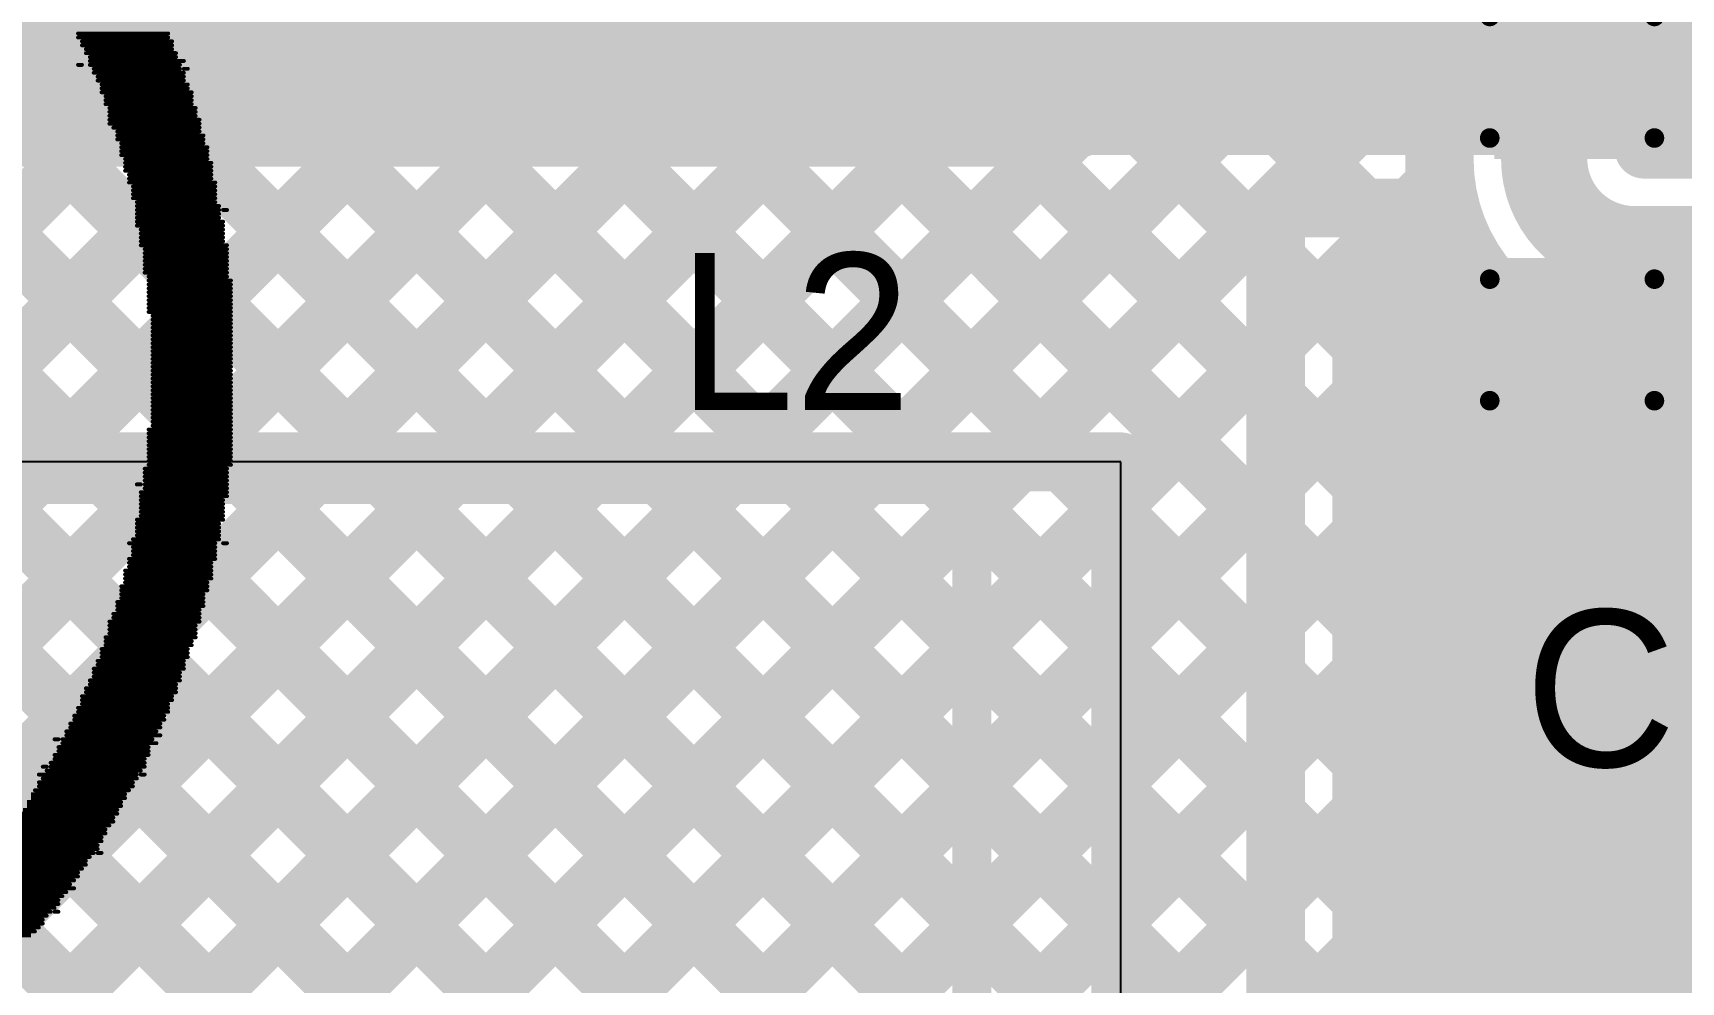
# Model space of a CAD drawing. Header units: millimetres. Extents: x 4.35 to 7.26, y 1.61 to 5.34.
# Drawn here: x 5.8595 to 6.2799, y 3.1851 to 3.4271 of the extents above; entities that cross this region are included whole.
import ezdxf

# ---------------------------------------------------------------- set-up
doc = ezdxf.new("R2010")
doc.units = ezdxf.units.MM
doc.header["$MEASUREMENT"] = 0
for name, color, linetype in [('BottomLayer', 5, 'Continuous'), ('BottomOverlay', 54, 'Continuous'), ('TopLayer', 1, 'Continuous'), ('TopOverlay', 2, 'Continuous'), ('TopPaste', 8, 'Continuous'), ('TopSolder', 216, 'Continuous')]:
    doc.layers.add(name, color=color, linetype=linetype)

# ---------------------------------------------------------------- blocks, each defined once
blk = doc.blocks.new('CAP_0603_38')
at = {"layer": 'TopLayer'}
for points in [[(-0.045, 0.0175), (-0.045, -0.0175), (-0.015, 0.0175), (-0.015, -0.0175)], [(0.015, 0.0175), (0.015, -0.0175), (0.045, 0.0175), (0.045, -0.0175)]]:
    blk.add_solid(points, dxfattribs=at)
at = {"layer": 'TopOverlay', "const_width": 0.005}
for points in [[(-0.049, 0.021), (-0.018, 0.021)], [(-0.049, 0.021), (-0.049, -0.021)], [(0.018, 0.021), (0.049, 0.021)], [(0.049, 0.021), (0.049, -0.021)], [(-0.049, -0.021), (-0.018, -0.021)], [(0.018, -0.021), (0.049, -0.021)]]:
    blk.add_lwpolyline(points, dxfattribs=at)
at = {"layer": 'TopOverlay', "const_width": 0.0025}
for points in [[(-0.05025, 0.021, 1), (-0.04775, 0.021, 1)], [(-0.05025, 0.021, 1), (-0.04775, 0.021, 1)], [(-0.01925, 0.021, 1), (-0.01675, 0.021, 1)], [(0.01675, 0.021, 1), (0.01925, 0.021, 1)], [(0.04775, 0.021, 1), (0.05025, 0.021, 1)], [(0.04775, 0.021, 1), (0.05025, 0.021, 1)], [(-0.05025, -0.021, 1), (-0.04775, -0.021, 1)], [(-0.05025, -0.021, 1), (-0.04775, -0.021, 1)], [(-0.01925, -0.021, 1), (-0.01675, -0.021, 1)], [(0.01675, -0.021, 1), (0.01925, -0.021, 1)], [(0.04775, -0.021, 1), (0.05025, -0.021, 1)], [(0.04775, -0.021, 1), (0.05025, -0.021, 1)]]:
    blk.add_lwpolyline(points, format="xyb", close=True, dxfattribs=at)
at = {"layer": 'TopPaste'}
for points in [[(-0.045, 0.0175), (-0.045, -0.0175), (-0.015, 0.0175), (-0.015, -0.0175)], [(0.015, 0.0175), (0.015, -0.0175), (0.045, 0.0175), (0.045, -0.0175)]]:
    blk.add_solid(points, dxfattribs=at)
at = {"layer": 'TopSolder'}
for points in [[(-0.04736, 0.01986), (-0.04736, -0.01986), (-0.01264, 0.01986), (-0.01264, -0.01986)], [(0.01264, 0.01986), (0.01264, -0.01986), (0.04736, 0.01986), (0.04736, -0.01986)]]:
    blk.add_solid(points, dxfattribs=at)
blk = doc.blocks.new('SLF10145T_100M2R5_PF_107')
at = {"layer": 'TopOverlay', "const_width": 0.01}
for points in [[(-0.204, -0.072), (-0.204, -0.204)], [(0.204, -0.204), (-0.204, -0.204)]]:
    blk.add_lwpolyline(points, dxfattribs=at)
at = {"layer": 'TopOverlay', "const_width": 0.005}
blk.add_lwpolyline([(-0.2065, -0.204, 1), (-0.2015, -0.204, 1)], format="xyb", close=True, dxfattribs=at)
blk.add_lwpolyline([(-0.2065, -0.204, 1), (-0.2015, -0.204, 1)], format="xyb", close=True, dxfattribs=at)

msp = doc.modelspace()

# ---------------------------------------------------------------- linework, layer by layer
at = {"layer": 'BottomLayer'}
for points, const_width in [([(6.2705, 3.40672), (6.5625, 3.69872)], 0.015), ([(5.742, 3.435), (6.114, 3.435)], 0.04), ([(6.114, 3.435), (6.2259, 3.435)], 0.022), ([(6.245, 3.395), (6.245, 3.4159)], 0.022), ([(6.27049, 3.41687), (6.28986, 3.3975)], 0.015), ([(6.2705, 3.3975), (6.2705, 3.4159)], 0.015), ([(5.6715, 2.87843), (6.20257, 3.4095)], 0.015), ([(5.75481, 2.9971), (6.16722, 3.4095)], 0.015), ([(6.13682, 3.40912), (6.30798, 3.23797)], 0.015), ([(6.13724, 3.4095), (6.2195, 3.4095)], 0.015), ([(6.1718, 3.4095), (6.3428, 3.2385)], 0.015), ([(6.20715, 3.4095), (6.2195, 3.39715)], 0.015), ([(6.2195, 3.395), (6.2195, 3.4095)], 0.015), ([(5.72924, 3.00688), (6.1245, 3.40214)], 0.015), ([(5.3628, 2.7465), (6.0168, 3.4005)], 0.015), ([(5.64993, 2.99828), (6.05215, 3.4005)], 0.015), ([(5.6765, 3.09556), (5.98144, 3.4005)], 0.015), ([(5.6765, 3.20163), (5.87537, 3.4005)], 0.015), ([(5.6765, 3.13092), (5.94608, 3.4005)], 0.015), ([(5.6765, 3.16627), (5.91073, 3.4005)], 0.015), ([(5.69351, 3.0065), (6.08751, 3.4005)], 0.015), ([(5.72377, 3.39791), (6.2405, 2.88118)], 0.015), ([(5.742, 3.4005), (6.114, 3.4005)], 0.015), ([(5.75653, 3.4005), (6.2405, 2.91653)], 0.015), ([(5.79189, 3.4005), (6.2405, 2.95189)], 0.015), ([(5.82724, 3.4005), (6.2405, 2.98724)], 0.015), ([(5.8626, 3.4005), (6.2405, 3.0226)], 0.015), ([(5.89795, 3.4005), (6.2405, 3.05795)], 0.015), ([(5.93331, 3.4005), (6.2405, 3.09331)], 0.015), ([(5.96866, 3.4005), (6.2405, 3.12866)], 0.015), ([(6.00402, 3.4005), (6.24053, 3.16399)], 0.015), ([(6.03938, 3.4005), (6.24701, 3.19287)], 0.015), ([(6.07473, 3.4005), (6.26105, 3.21418)], 0.015), ([(6.11009, 3.4005), (6.28106, 3.22953)], 0.015), ([(6.2705, 3.3975), (6.33943, 3.3975)], 0.015), ([(5.95683, 3.12841), (6.21965, 3.39122)], 0.015), ([(5.70058, 3.38574), (5.95838, 3.12794)], 0.015), ([(6.268, 3.372), (6.37143, 3.372)], 0.022), ([(5.68453, 3.36643), (5.93041, 3.12056)], 0.015), ([(5.975, 3.11121), (6.22941, 3.36563)], 0.015), ([(5.9755, 3.07636), (6.24936, 3.35022)], 0.015), ([(5.9755, 3.07636), (6.24936, 3.35022)], 0.015), ([(5.9755, 3.04101), (6.28099, 3.3465)], 0.015), ([(5.9755, 3.00565), (6.31635, 3.3465)], 0.015), ([(6.268, 3.3465), (6.33943, 3.3465)], 0.015), ([(6.27015, 3.3465), (6.37815, 3.2385)], 0.015), ([(5.9755, 2.9703), (6.3477, 3.3425)], 0.015), ([(5.9755, 2.93494), (6.38306, 3.3425)], 0.015)]:
    msp.add_lwpolyline(points, dxfattribs=dict(at, const_width=const_width))
for points, const_width in [([(6.2259, 3.4605, -0.414214), (6.2705, 3.4159)], 0.015), ([(6.2259, 3.435, -0.414214), (6.245, 3.4159)], 0.022), ([(6.13724, 3.4095, -0.186886), (6.114, 3.4005)], 0.015), ([(6.268, 3.372, -0.414214), (6.245, 3.395)], 0.022), ([(6.268, 3.3465, -0.414214), (6.2195, 3.395)], 0.015), ([(6.2405, 3.162, -0.414214), (6.317, 3.2385)], 0.015), ([(6.266, 3.162, -0.414214), (6.317, 3.213)], 0.022)]:
    msp.add_lwpolyline(points, format="xyb", dxfattribs=dict(at, const_width=const_width))
for points, const_width in [([(6.104, 3.435, 1), (6.124, 3.435, 1)], 0.02), ([(6.1085, 3.435, 1), (6.1195, 3.435, 1)], 0.011), ([(6.2204, 3.435, 1), (6.2314, 3.435, 1)], 0.011), ([(6.2204, 3.435, 1), (6.2314, 3.435, 1)], 0.011), ([(6.2395, 3.4159, 1), (6.2505, 3.4159, 1)], 0.011), ([(6.2395, 3.4159, 1), (6.2505, 3.4159, 1)], 0.011), ([(6.26674, 3.41687, 1), (6.27424, 3.41687, 1)], 0.0075), ([(6.26675, 3.4159, 1), (6.27425, 3.4159, 1)], 0.0075), ([(6.26675, 3.4159, 1), (6.27425, 3.4159, 1)], 0.0075), ([(6.13307, 3.40912, 1), (6.14057, 3.40912, 1)], 0.0075), ([(6.13349, 3.4095, 1), (6.14099, 3.4095, 1)], 0.0075), ([(6.13349, 3.4095, 1), (6.14099, 3.4095, 1)], 0.0075), ([(6.16347, 3.4095, 1), (6.17097, 3.4095, 1)], 0.0075), ([(6.16805, 3.4095, 1), (6.17555, 3.4095, 1)], 0.0075), ([(6.19882, 3.4095, 1), (6.20632, 3.4095, 1)], 0.0075), ([(6.2034, 3.4095, 1), (6.2109, 3.4095, 1)], 0.0075), ([(6.21575, 3.4095, 1), (6.22325, 3.4095, 1)], 0.0075), ([(6.21575, 3.4095, 1), (6.22325, 3.4095, 1)], 0.0075), ([(6.26675, 3.40672, 1), (6.27425, 3.40672, 1)], 0.0075), ([(6.12075, 3.40214, 1), (6.12825, 3.40214, 1)], 0.0075), ([(5.85885, 3.4005, 1), (5.86635, 3.4005, 1)], 0.0075), ([(5.87162, 3.4005, 1), (5.87912, 3.4005, 1)], 0.0075), ([(5.8942, 3.4005, 1), (5.9017, 3.4005, 1)], 0.0075), ([(5.90698, 3.4005, 1), (5.91448, 3.4005, 1)], 0.0075), ([(5.92956, 3.4005, 1), (5.93706, 3.4005, 1)], 0.0075), ([(5.94233, 3.4005, 1), (5.94983, 3.4005, 1)], 0.0075), ([(5.96491, 3.4005, 1), (5.97241, 3.4005, 1)], 0.0075), ([(5.97769, 3.4005, 1), (5.98519, 3.4005, 1)], 0.0075), ([(6.00027, 3.4005, 1), (6.00777, 3.4005, 1)], 0.0075), ([(6.01305, 3.4005, 1), (6.02055, 3.4005, 1)], 0.0075), ([(6.03563, 3.4005, 1), (6.04313, 3.4005, 1)], 0.0075), ([(6.0484, 3.4005, 1), (6.0559, 3.4005, 1)], 0.0075), ([(6.07098, 3.4005, 1), (6.07848, 3.4005, 1)], 0.0075), ([(6.08376, 3.4005, 1), (6.09126, 3.4005, 1)], 0.0075), ([(6.10634, 3.4005, 1), (6.11384, 3.4005, 1)], 0.0075), ([(6.11025, 3.4005, 1), (6.11775, 3.4005, 1)], 0.0075), ([(6.11025, 3.4005, 1), (6.11775, 3.4005, 1)], 0.0075), ([(6.2395, 3.395, 1), (6.2505, 3.395, 1)], 0.011), ([(6.2395, 3.395, 1), (6.2505, 3.395, 1)], 0.011), ([(6.21575, 3.39715, 1), (6.22325, 3.39715, 1)], 0.0075), ([(6.21575, 3.395, 1), (6.22325, 3.395, 1)], 0.0075), ([(6.21575, 3.395, 1), (6.22325, 3.395, 1)], 0.0075), ([(6.26675, 3.3975, 1), (6.27425, 3.3975, 1)], 0.0075), ([(6.26675, 3.3975, 1), (6.27425, 3.3975, 1)], 0.0075), ([(6.2159, 3.39122, 1), (6.2234, 3.39122, 1)], 0.0075), ([(6.2625, 3.372, 1), (6.2735, 3.372, 1)], 0.011), ([(6.2625, 3.372, 1), (6.2735, 3.372, 1)], 0.011), ([(6.22566, 3.36563, 1), (6.23316, 3.36563, 1)], 0.0075), ([(6.24561, 3.35022, 1), (6.25311, 3.35022, 1)], 0.0075), ([(6.24561, 3.35022, 1), (6.25311, 3.35022, 1)], 0.0075), ([(6.26425, 3.3465, 1), (6.27175, 3.3465, 1)], 0.0075), ([(6.26425, 3.3465, 1), (6.27175, 3.3465, 1)], 0.0075), ([(6.2664, 3.3465, 1), (6.2739, 3.3465, 1)], 0.0075), ([(6.27724, 3.3465, 1), (6.28474, 3.3465, 1)], 0.0075), ([(6.27731, 3.22953, 1), (6.28481, 3.22953, 1)], 0.0075), ([(6.2573, 3.21418, 1), (6.2648, 3.21418, 1)], 0.0075), ([(6.24326, 3.19287, 1), (6.25076, 3.19287, 1)], 0.0075)]:
    msp.add_lwpolyline(points, format="xyb", close=True, dxfattribs=dict(at, const_width=const_width))
at = {"layer": 'BottomOverlay', "const_width": 0.001}
for points in [[(5.871, 3.427), (5.894, 3.427)], [(5.871, 3.426), (5.894, 3.426)], [(5.872, 3.425), (5.895, 3.425)], [(5.872, 3.424), (5.895, 3.424)], [(5.873, 3.423), (5.895, 3.423)], [(5.873, 3.422), (5.896, 3.422)], [(5.871, 3.419), (5.872, 3.419)], [(5.874, 3.421), (5.896, 3.421)], [(5.874, 3.42), (5.898, 3.42)], [(5.874, 3.419), (5.897, 3.419)], [(5.875, 3.418), (5.897, 3.418)], [(5.898, 3.418), (5.899, 3.418)], [(5.875, 3.417), (5.898, 3.417)], [(5.876, 3.416), (5.898, 3.416)], [(5.876, 3.415), (5.898, 3.415)], [(5.877, 3.414), (5.899, 3.414)], [(5.877, 3.413), (5.899, 3.413)], [(5.877, 3.412), (5.9, 3.412)], [(5.878, 3.411), (5.9, 3.411)], [(5.878, 3.41), (5.9, 3.41)], [(5.878, 3.409), (5.9, 3.409)], [(5.879, 3.408), (5.901, 3.408)], [(5.879, 3.407), (5.901, 3.407)], [(5.879, 3.406), (5.901, 3.406)], [(5.879, 3.405), (5.902, 3.405)], [(5.879, 3.404), (5.902, 3.404)], [(5.88, 3.403), (5.902, 3.403)], [(5.881, 3.402), (5.902, 3.402)], [(5.881, 3.401), (5.903, 3.401)], [(5.881, 3.4), (5.903, 3.4)], [(5.882, 3.399), (5.903, 3.399)], [(5.882, 3.398), (5.904, 3.398)], [(5.882, 3.397), (5.904, 3.397)], [(5.882, 3.396), (5.904, 3.396)], [(5.883, 3.395), (5.904, 3.395)], [(5.883, 3.394), (5.905, 3.394)], [(5.883, 3.393), (5.905, 3.393)], [(5.883, 3.392), (5.905, 3.392)], [(5.884, 3.391), (5.905, 3.391)], [(5.884, 3.39), (5.905, 3.39)], [(5.884, 3.389), (5.906, 3.389)], [(5.885, 3.388), (5.906, 3.388)], [(5.885, 3.387), (5.906, 3.387)], [(5.885, 3.386), (5.906, 3.386)], [(5.885, 3.385), (5.906, 3.385)], [(5.886, 3.384), (5.906, 3.384)], [(5.886, 3.383), (5.907, 3.383)], [(5.886, 3.382), (5.907, 3.382)], [(5.886, 3.381), (5.907, 3.381)], [(5.886, 3.38), (5.907, 3.38)], [(5.908, 3.382), (5.909, 3.382)], [(5.886, 3.379), (5.908, 3.379)], [(5.886, 3.378), (5.908, 3.378)], [(5.887, 3.377), (5.908, 3.377)], [(5.887, 3.376), (5.908, 3.376)], [(5.887, 3.375), (5.908, 3.375)], [(5.887, 3.374), (5.908, 3.374)], [(5.887, 3.373), (5.909, 3.373)], [(5.888, 3.372), (5.909, 3.372)], [(5.888, 3.371), (5.909, 3.371)], [(5.888, 3.37), (5.909, 3.37)], [(5.888, 3.369), (5.909, 3.369)], [(5.888, 3.368), (5.909, 3.368)], [(5.888, 3.367), (5.909, 3.367)], [(5.888, 3.366), (5.909, 3.366)], [(5.889, 3.365), (5.909, 3.365)], [(5.889, 3.364), (5.91, 3.364)], [(5.889, 3.363), (5.91, 3.363)], [(5.889, 3.362), (5.91, 3.362)], [(5.889, 3.361), (5.91, 3.361)], [(5.889, 3.36), (5.91, 3.36)], [(5.889, 3.359), (5.91, 3.359)], [(5.889, 3.358), (5.91, 3.358)], [(5.889, 3.357), (5.91, 3.357)], [(5.889, 3.356), (5.91, 3.356)], [(5.89, 3.355), (5.91, 3.355)], [(5.89, 3.354), (5.91, 3.354)], [(5.89, 3.353), (5.91, 3.353)], [(5.89, 3.352), (5.91, 3.352)], [(5.89, 3.351), (5.91, 3.351)], [(5.89, 3.35), (5.91, 3.35)], [(5.89, 3.349), (5.91, 3.349)], [(5.89, 3.348), (5.91, 3.348)], [(5.89, 3.347), (5.91, 3.347)], [(5.89, 3.346), (5.91, 3.346)], [(5.89, 3.345), (5.91, 3.345)], [(5.89, 3.344), (5.91, 3.344)], [(5.89, 3.343), (5.91, 3.343)], [(5.89, 3.342), (5.91, 3.342)], [(5.89, 3.341), (5.91, 3.341)], [(5.89, 3.34), (5.91, 3.34)], [(5.89, 3.339), (5.91, 3.339)], [(5.89, 3.338), (5.91, 3.338)], [(5.89, 3.337), (5.91, 3.337)], [(5.89, 3.336), (5.91, 3.336)], [(5.89, 3.335), (5.91, 3.335)], [(5.89, 3.334), (5.91, 3.334)], [(5.89, 3.333), (5.91, 3.333)], [(5.89, 3.332), (5.91, 3.332)], [(5.89, 3.331), (5.91, 3.331)], [(5.89, 3.33), (5.91, 3.33)], [(5.889, 3.326), (5.91, 3.326)], [(5.889, 3.325), (5.91, 3.325)], [(5.89, 3.329), (5.91, 3.329)], [(5.89, 3.328), (5.91, 3.328)], [(5.89, 3.327), (5.91, 3.327)], [(5.889, 3.324), (5.91, 3.324)], [(5.889, 3.323), (5.91, 3.323)], [(5.889, 3.322), (5.91, 3.322)], [(5.889, 3.321), (5.91, 3.321)], [(5.889, 3.32), (5.91, 3.32)], [(5.889, 3.319), (5.91, 3.319)], [(5.889, 3.318), (5.91, 3.318)], [(5.889, 3.317), (5.91, 3.317)], [(5.888, 3.316), (5.909, 3.316)], [(5.888, 3.315), (5.909, 3.315)], [(5.888, 3.314), (5.909, 3.314)], [(5.888, 3.313), (5.909, 3.313)], [(5.886, 3.312), (5.887, 3.312)], [(5.887, 3.31), (5.909, 3.31)], [(5.887, 3.309), (5.909, 3.309)], [(5.888, 3.312), (5.909, 3.312)], [(5.888, 3.311), (5.909, 3.311)], [(5.887, 3.308), (5.908, 3.308)], [(5.887, 3.307), (5.908, 3.307)], [(5.887, 3.306), (5.908, 3.306)], [(5.887, 3.305), (5.908, 3.305)], [(5.887, 3.304), (5.908, 3.304)], [(5.886, 3.303), (5.908, 3.303)], [(5.886, 3.302), (5.907, 3.302)], [(5.886, 3.301), (5.907, 3.301)], [(5.886, 3.3), (5.907, 3.3)], [(5.884, 3.297), (5.906, 3.297)], [(5.885, 3.298), (5.907, 3.298)], [(5.885, 3.296), (5.906, 3.296)], [(5.886, 3.299), (5.907, 3.299)], [(5.908, 3.297), (5.909, 3.297)], [(5.884, 3.293), (5.906, 3.293)], [(5.884, 3.292), (5.905, 3.292)], [(5.885, 3.295), (5.906, 3.295)], [(5.885, 3.294), (5.906, 3.294)], [(5.883, 3.29), (5.905, 3.29)], [(5.883, 3.289), (5.905, 3.289)], [(5.883, 3.288), (5.905, 3.288)], [(5.884, 3.291), (5.905, 3.291)], [(5.882, 3.286), (5.904, 3.286)], [(5.882, 3.285), (5.904, 3.285)], [(5.882, 3.284), (5.903, 3.284)], [(5.882, 3.283), (5.903, 3.283)], [(5.883, 3.287), (5.904, 3.287)], [(5.88, 3.279), (5.902, 3.279)], [(5.881, 3.282), (5.903, 3.282)], [(5.881, 3.281), (5.903, 3.281)], [(5.881, 3.28), (5.902, 3.28)], [(5.879, 3.277), (5.902, 3.277)], [(5.879, 3.276), (5.901, 3.276)], [(5.879, 3.275), (5.901, 3.275)], [(5.88, 3.278), (5.902, 3.278)], [(5.878, 3.273), (5.901, 3.273)], [(5.878, 3.272), (5.9, 3.272)], [(5.878, 3.271), (5.9, 3.271)], [(5.879, 3.274), (5.901, 3.274)], [(5.876, 3.267), (5.898, 3.267)], [(5.877, 3.27), (5.899, 3.27)], [(5.877, 3.269), (5.899, 3.269)], [(5.877, 3.268), (5.899, 3.268)], [(5.874, 3.262), (5.897, 3.262)], [(5.875, 3.265), (5.898, 3.265)], [(5.875, 3.264), (5.897, 3.264)], [(5.875, 3.263), (5.897, 3.263)], [(5.876, 3.266), (5.898, 3.266)], [(5.872, 3.258), (5.895, 3.258)], [(5.873, 3.26), (5.896, 3.26)], [(5.873, 3.259), (5.896, 3.259)], [(5.874, 3.261), (5.896, 3.261)], [(5.871, 3.255), (5.894, 3.255)], [(5.871, 3.254), (5.894, 3.254)], [(5.872, 3.257), (5.895, 3.257)], [(5.872, 3.256), (5.894, 3.256)], [(5.869, 3.251), (5.892, 3.251)], [(5.869, 3.25), (5.892, 3.25)], [(5.87, 3.253), (5.893, 3.253)], [(5.87, 3.252), (5.893, 3.252)], [(5.865, 3.247), (5.866, 3.247)], [(5.867, 3.247), (5.89, 3.247)], [(5.867, 3.246), (5.891, 3.246)], [(5.868, 3.249), (5.891, 3.249)], [(5.868, 3.248), (5.892, 3.248)], [(5.864, 3.241), (5.888, 3.241)], [(5.865, 3.243), (5.889, 3.243)], [(5.865, 3.242), (5.888, 3.242)], [(5.866, 3.245), (5.889, 3.245)], [(5.866, 3.244), (5.889, 3.244)], [(5.861, 3.238), (5.886, 3.238)], [(5.862, 3.24), (5.863, 3.24)], [(5.862, 3.237), (5.886, 3.237)], [(5.863, 3.239), (5.887, 3.239)], [(5.864, 3.24), (5.888, 3.24)], [(5.887, 3.238), (5.888, 3.238)], [(5.859, 3.233), (5.883, 3.233)], [(5.86, 3.234), (5.884, 3.234)], [(5.861, 3.236), (5.885, 3.236)], [(5.861, 3.235), (5.885, 3.235)], [(5.857, 3.229), (5.881, 3.229)], [(5.858, 3.231), (5.882, 3.231)], [(5.858, 3.23), (5.882, 3.23)], [(5.859, 3.232), (5.883, 3.232)], [(5.854, 3.225), (5.879, 3.225)], [(5.855, 3.226), (5.88, 3.226)], [(5.856, 3.228), (5.881, 3.228)], [(5.856, 3.227), (5.88, 3.227)], [(5.851, 3.221), (5.877, 3.221)], [(5.851, 3.22), (5.876, 3.22)], [(5.852, 3.222), (5.877, 3.222)], [(5.853, 3.223), (5.878, 3.223)], [(5.854, 3.224), (5.878, 3.224)], [(5.848, 3.217), (5.874, 3.217)], [(5.848, 3.216), (5.873, 3.216)], [(5.849, 3.218), (5.875, 3.218)], [(5.85, 3.219), (5.876, 3.219)], [(5.876, 3.218), (5.877, 3.218)], [(5.845, 3.213), (5.871, 3.213)], [(5.845, 3.212), (5.871, 3.212)], [(5.846, 3.214), (5.872, 3.214)], [(5.847, 3.215), (5.873, 3.215)], [(5.841, 3.208), (5.868, 3.208)], [(5.842, 3.209), (5.87, 3.209)], [(5.843, 3.21), (5.869, 3.21)], [(5.844, 3.211), (5.87, 3.211)], [(5.838, 3.204), (5.865, 3.204)], [(5.839, 3.205), (5.866, 3.205)], [(5.84, 3.207), (5.867, 3.207)], [(5.84, 3.206), (5.866, 3.206)], [(5.833, 3.199), (5.861, 3.199)], [(5.834, 3.2), (5.862, 3.2)], [(5.835, 3.201), (5.862, 3.201)], [(5.836, 3.202), (5.863, 3.202)], [(5.837, 3.203), (5.864, 3.203)], [(5.865, 3.203), (5.866, 3.203)], [(5.831, 3.197), (5.859, 3.197)], [(5.832, 3.198), (5.86, 3.198)]]:
    msp.add_lwpolyline(points, dxfattribs=at)
at = {"layer": 'BottomOverlay', "const_width": 0.0005}
for points in [[(5.87075, 3.427, 1), (5.87125, 3.427, 1)], [(5.87075, 3.426, 1), (5.87125, 3.426, 1)], [(5.89375, 3.427, 1), (5.89425, 3.427, 1)], [(5.89375, 3.426, 1), (5.89425, 3.426, 1)], [(5.87175, 3.425, 1), (5.87225, 3.425, 1)], [(5.87175, 3.424, 1), (5.87225, 3.424, 1)], [(5.87275, 3.423, 1), (5.87325, 3.423, 1)], [(5.87275, 3.422, 1), (5.87325, 3.422, 1)], [(5.89475, 3.425, 1), (5.89525, 3.425, 1)], [(5.89475, 3.424, 1), (5.89525, 3.424, 1)], [(5.89475, 3.423, 1), (5.89525, 3.423, 1)], [(5.89575, 3.422, 1), (5.89625, 3.422, 1)], [(5.87075, 3.419, 1), (5.87125, 3.419, 1)], [(5.87175, 3.419, 1), (5.87225, 3.419, 1)], [(5.87375, 3.421, 1), (5.87425, 3.421, 1)], [(5.87375, 3.42, 1), (5.87425, 3.42, 1)], [(5.87375, 3.419, 1), (5.87425, 3.419, 1)], [(5.87475, 3.418, 1), (5.87525, 3.418, 1)], [(5.89575, 3.421, 1), (5.89625, 3.421, 1)], [(5.89675, 3.419, 1), (5.89725, 3.419, 1)], [(5.89675, 3.418, 1), (5.89725, 3.418, 1)], [(5.89775, 3.42, 1), (5.89825, 3.42, 1)], [(5.89775, 3.418, 1), (5.89825, 3.418, 1)], [(5.89875, 3.418, 1), (5.89925, 3.418, 1)], [(5.87475, 3.417, 1), (5.87525, 3.417, 1)], [(5.87575, 3.416, 1), (5.87625, 3.416, 1)], [(5.87575, 3.415, 1), (5.87625, 3.415, 1)], [(5.87675, 3.414, 1), (5.87725, 3.414, 1)], [(5.89775, 3.417, 1), (5.89825, 3.417, 1)], [(5.89775, 3.416, 1), (5.89825, 3.416, 1)], [(5.89775, 3.415, 1), (5.89825, 3.415, 1)], [(5.89875, 3.414, 1), (5.89925, 3.414, 1)], [(5.87675, 3.413, 1), (5.87725, 3.413, 1)], [(5.87675, 3.412, 1), (5.87725, 3.412, 1)], [(5.87775, 3.411, 1), (5.87825, 3.411, 1)], [(5.87775, 3.41, 1), (5.87825, 3.41, 1)], [(5.89875, 3.413, 1), (5.89925, 3.413, 1)], [(5.89975, 3.412, 1), (5.90025, 3.412, 1)], [(5.89975, 3.411, 1), (5.90025, 3.411, 1)], [(5.89975, 3.41, 1), (5.90025, 3.41, 1)], [(5.87775, 3.409, 1), (5.87825, 3.409, 1)], [(5.87875, 3.408, 1), (5.87925, 3.408, 1)], [(5.87875, 3.407, 1), (5.87925, 3.407, 1)], [(5.87875, 3.406, 1), (5.87925, 3.406, 1)], [(5.87875, 3.405, 1), (5.87925, 3.405, 1)], [(5.89975, 3.409, 1), (5.90025, 3.409, 1)], [(5.90075, 3.408, 1), (5.90125, 3.408, 1)], [(5.90075, 3.407, 1), (5.90125, 3.407, 1)], [(5.90075, 3.406, 1), (5.90125, 3.406, 1)], [(5.90175, 3.405, 1), (5.90225, 3.405, 1)], [(5.87875, 3.404, 1), (5.87925, 3.404, 1)], [(5.87975, 3.403, 1), (5.88025, 3.403, 1)], [(5.88075, 3.402, 1), (5.88125, 3.402, 1)], [(5.88075, 3.401, 1), (5.88125, 3.401, 1)], [(5.90175, 3.404, 1), (5.90225, 3.404, 1)], [(5.90175, 3.403, 1), (5.90225, 3.403, 1)], [(5.90175, 3.402, 1), (5.90225, 3.402, 1)], [(5.90275, 3.401, 1), (5.90325, 3.401, 1)], [(5.88075, 3.4, 1), (5.88125, 3.4, 1)], [(5.88175, 3.399, 1), (5.88225, 3.399, 1)], [(5.88175, 3.398, 1), (5.88225, 3.398, 1)], [(5.88175, 3.397, 1), (5.88225, 3.397, 1)], [(5.90275, 3.4, 1), (5.90325, 3.4, 1)], [(5.90275, 3.399, 1), (5.90325, 3.399, 1)], [(5.90375, 3.398, 1), (5.90425, 3.398, 1)], [(5.90375, 3.397, 1), (5.90425, 3.397, 1)], [(5.88175, 3.396, 1), (5.88225, 3.396, 1)], [(5.88275, 3.395, 1), (5.88325, 3.395, 1)], [(5.88275, 3.394, 1), (5.88325, 3.394, 1)], [(5.88275, 3.393, 1), (5.88325, 3.393, 1)], [(5.90375, 3.396, 1), (5.90425, 3.396, 1)], [(5.90375, 3.395, 1), (5.90425, 3.395, 1)], [(5.90475, 3.394, 1), (5.90525, 3.394, 1)], [(5.90475, 3.393, 1), (5.90525, 3.393, 1)], [(5.88275, 3.392, 1), (5.88325, 3.392, 1)], [(5.88375, 3.391, 1), (5.88425, 3.391, 1)], [(5.88375, 3.39, 1), (5.88425, 3.39, 1)], [(5.88375, 3.389, 1), (5.88425, 3.389, 1)], [(5.90475, 3.392, 1), (5.90525, 3.392, 1)], [(5.90475, 3.391, 1), (5.90525, 3.391, 1)], [(5.90475, 3.39, 1), (5.90525, 3.39, 1)], [(5.90575, 3.389, 1), (5.90625, 3.389, 1)], [(5.88475, 3.388, 1), (5.88525, 3.388, 1)], [(5.88475, 3.387, 1), (5.88525, 3.387, 1)], [(5.88475, 3.386, 1), (5.88525, 3.386, 1)], [(5.88475, 3.385, 1), (5.88525, 3.385, 1)], [(5.88575, 3.384, 1), (5.88625, 3.384, 1)], [(5.90575, 3.388, 1), (5.90625, 3.388, 1)], [(5.90575, 3.387, 1), (5.90625, 3.387, 1)], [(5.90575, 3.386, 1), (5.90625, 3.386, 1)], [(5.90575, 3.385, 1), (5.90625, 3.385, 1)], [(5.90575, 3.384, 1), (5.90625, 3.384, 1)], [(5.88575, 3.383, 1), (5.88625, 3.383, 1)], [(5.88575, 3.382, 1), (5.88625, 3.382, 1)], [(5.88575, 3.381, 1), (5.88625, 3.381, 1)], [(5.88575, 3.38, 1), (5.88625, 3.38, 1)], [(5.90675, 3.383, 1), (5.90725, 3.383, 1)], [(5.90675, 3.382, 1), (5.90725, 3.382, 1)], [(5.90675, 3.381, 1), (5.90725, 3.381, 1)], [(5.90675, 3.38, 1), (5.90725, 3.38, 1)], [(5.90775, 3.382, 1), (5.90825, 3.382, 1)], [(5.90875, 3.382, 1), (5.90925, 3.382, 1)], [(5.88575, 3.379, 1), (5.88625, 3.379, 1)], [(5.88575, 3.378, 1), (5.88625, 3.378, 1)], [(5.88675, 3.377, 1), (5.88725, 3.377, 1)], [(5.88675, 3.376, 1), (5.88725, 3.376, 1)], [(5.90775, 3.379, 1), (5.90825, 3.379, 1)], [(5.90775, 3.378, 1), (5.90825, 3.378, 1)], [(5.90775, 3.377, 1), (5.90825, 3.377, 1)], [(5.90775, 3.376, 1), (5.90825, 3.376, 1)], [(5.88675, 3.375, 1), (5.88725, 3.375, 1)], [(5.88675, 3.374, 1), (5.88725, 3.374, 1)], [(5.88675, 3.373, 1), (5.88725, 3.373, 1)], [(5.88775, 3.372, 1), (5.88825, 3.372, 1)], [(5.90775, 3.375, 1), (5.90825, 3.375, 1)], [(5.90775, 3.374, 1), (5.90825, 3.374, 1)], [(5.90875, 3.373, 1), (5.90925, 3.373, 1)], [(5.90875, 3.372, 1), (5.90925, 3.372, 1)], [(5.88775, 3.371, 1), (5.88825, 3.371, 1)], [(5.88775, 3.37, 1), (5.88825, 3.37, 1)], [(5.88775, 3.369, 1), (5.88825, 3.369, 1)], [(5.88775, 3.368, 1), (5.88825, 3.368, 1)], [(5.90875, 3.371, 1), (5.90925, 3.371, 1)], [(5.90875, 3.37, 1), (5.90925, 3.37, 1)], [(5.90875, 3.369, 1), (5.90925, 3.369, 1)], [(5.90875, 3.368, 1), (5.90925, 3.368, 1)], [(5.88775, 3.367, 1), (5.88825, 3.367, 1)], [(5.88775, 3.366, 1), (5.88825, 3.366, 1)], [(5.88875, 3.365, 1), (5.88925, 3.365, 1)], [(5.88875, 3.364, 1), (5.88925, 3.364, 1)], [(5.88875, 3.363, 1), (5.88925, 3.363, 1)], [(5.90875, 3.367, 1), (5.90925, 3.367, 1)], [(5.90875, 3.366, 1), (5.90925, 3.366, 1)], [(5.90875, 3.365, 1), (5.90925, 3.365, 1)], [(5.90975, 3.364, 1), (5.91025, 3.364, 1)], [(5.90975, 3.363, 1), (5.91025, 3.363, 1)], [(5.88875, 3.362, 1), (5.88925, 3.362, 1)], [(5.88875, 3.361, 1), (5.88925, 3.361, 1)], [(5.88875, 3.36, 1), (5.88925, 3.36, 1)], [(5.88875, 3.359, 1), (5.88925, 3.359, 1)], [(5.90975, 3.362, 1), (5.91025, 3.362, 1)], [(5.90975, 3.361, 1), (5.91025, 3.361, 1)], [(5.90975, 3.36, 1), (5.91025, 3.36, 1)], [(5.90975, 3.359, 1), (5.91025, 3.359, 1)], [(5.88875, 3.358, 1), (5.88925, 3.358, 1)], [(5.88875, 3.357, 1), (5.88925, 3.357, 1)], [(5.88875, 3.356, 1), (5.88925, 3.356, 1)], [(5.88975, 3.355, 1), (5.89025, 3.355, 1)], [(5.90975, 3.358, 1), (5.91025, 3.358, 1)], [(5.90975, 3.357, 1), (5.91025, 3.357, 1)], [(5.90975, 3.356, 1), (5.91025, 3.356, 1)], [(5.90975, 3.355, 1), (5.91025, 3.355, 1)], [(5.88975, 3.354, 1), (5.89025, 3.354, 1)], [(5.88975, 3.353, 1), (5.89025, 3.353, 1)], [(5.88975, 3.352, 1), (5.89025, 3.352, 1)], [(5.88975, 3.351, 1), (5.89025, 3.351, 1)], [(5.90975, 3.354, 1), (5.91025, 3.354, 1)], [(5.90975, 3.353, 1), (5.91025, 3.353, 1)], [(5.90975, 3.352, 1), (5.91025, 3.352, 1)], [(5.90975, 3.351, 1), (5.91025, 3.351, 1)], [(5.88975, 3.35, 1), (5.89025, 3.35, 1)], [(5.88975, 3.349, 1), (5.89025, 3.349, 1)], [(5.88975, 3.348, 1), (5.89025, 3.348, 1)], [(5.88975, 3.347, 1), (5.89025, 3.347, 1)], [(5.88975, 3.346, 1), (5.89025, 3.346, 1)], [(5.90975, 3.35, 1), (5.91025, 3.35, 1)], [(5.90975, 3.349, 1), (5.91025, 3.349, 1)], [(5.90975, 3.348, 1), (5.91025, 3.348, 1)], [(5.90975, 3.347, 1), (5.91025, 3.347, 1)], [(5.90975, 3.346, 1), (5.91025, 3.346, 1)], [(5.88975, 3.345, 1), (5.89025, 3.345, 1)], [(5.88975, 3.344, 1), (5.89025, 3.344, 1)], [(5.88975, 3.343, 1), (5.89025, 3.343, 1)], [(5.88975, 3.342, 1), (5.89025, 3.342, 1)], [(5.90975, 3.345, 1), (5.91025, 3.345, 1)], [(5.90975, 3.344, 1), (5.91025, 3.344, 1)], [(5.90975, 3.343, 1), (5.91025, 3.343, 1)], [(5.90975, 3.342, 1), (5.91025, 3.342, 1)], [(5.88975, 3.341, 1), (5.89025, 3.341, 1)], [(5.88975, 3.34, 1), (5.89025, 3.34, 1)], [(5.88975, 3.339, 1), (5.89025, 3.339, 1)], [(5.88975, 3.338, 1), (5.89025, 3.338, 1)], [(5.90975, 3.341, 1), (5.91025, 3.341, 1)], [(5.90975, 3.34, 1), (5.91025, 3.34, 1)], [(5.90975, 3.339, 1), (5.91025, 3.339, 1)], [(5.90975, 3.338, 1), (5.91025, 3.338, 1)], [(5.88975, 3.337, 1), (5.89025, 3.337, 1)], [(5.88975, 3.336, 1), (5.89025, 3.336, 1)], [(5.88975, 3.335, 1), (5.89025, 3.335, 1)], [(5.88975, 3.334, 1), (5.89025, 3.334, 1)], [(5.90975, 3.337, 1), (5.91025, 3.337, 1)], [(5.90975, 3.336, 1), (5.91025, 3.336, 1)], [(5.90975, 3.335, 1), (5.91025, 3.335, 1)], [(5.90975, 3.334, 1), (5.91025, 3.334, 1)], [(5.88975, 3.333, 1), (5.89025, 3.333, 1)], [(5.88975, 3.332, 1), (5.89025, 3.332, 1)], [(5.88975, 3.331, 1), (5.89025, 3.331, 1)], [(5.88975, 3.33, 1), (5.89025, 3.33, 1)], [(5.90975, 3.333, 1), (5.91025, 3.333, 1)], [(5.90975, 3.332, 1), (5.91025, 3.332, 1)], [(5.90975, 3.331, 1), (5.91025, 3.331, 1)], [(5.90975, 3.33, 1), (5.91025, 3.33, 1)], [(5.88875, 3.326, 1), (5.88925, 3.326, 1)], [(5.88875, 3.325, 1), (5.88925, 3.325, 1)], [(5.88975, 3.329, 1), (5.89025, 3.329, 1)], [(5.88975, 3.328, 1), (5.89025, 3.328, 1)], [(5.88975, 3.327, 1), (5.89025, 3.327, 1)], [(5.90975, 3.329, 1), (5.91025, 3.329, 1)], [(5.90975, 3.328, 1), (5.91025, 3.328, 1)], [(5.90975, 3.327, 1), (5.91025, 3.327, 1)], [(5.90975, 3.326, 1), (5.91025, 3.326, 1)], [(5.90975, 3.325, 1), (5.91025, 3.325, 1)], [(5.88875, 3.324, 1), (5.88925, 3.324, 1)], [(5.88875, 3.323, 1), (5.88925, 3.323, 1)], [(5.88875, 3.322, 1), (5.88925, 3.322, 1)], [(5.88875, 3.321, 1), (5.88925, 3.321, 1)], [(5.90975, 3.324, 1), (5.91025, 3.324, 1)], [(5.90975, 3.323, 1), (5.91025, 3.323, 1)], [(5.90975, 3.322, 1), (5.91025, 3.322, 1)], [(5.90975, 3.321, 1), (5.91025, 3.321, 1)], [(5.88875, 3.32, 1), (5.88925, 3.32, 1)], [(5.88875, 3.319, 1), (5.88925, 3.319, 1)], [(5.88875, 3.318, 1), (5.88925, 3.318, 1)], [(5.88875, 3.317, 1), (5.88925, 3.317, 1)], [(5.90975, 3.32, 1), (5.91025, 3.32, 1)], [(5.90975, 3.319, 1), (5.91025, 3.319, 1)], [(5.90975, 3.318, 1), (5.91025, 3.318, 1)], [(5.90975, 3.317, 1), (5.91025, 3.317, 1)], [(5.88775, 3.316, 1), (5.88825, 3.316, 1)], [(5.88775, 3.315, 1), (5.88825, 3.315, 1)], [(5.88775, 3.314, 1), (5.88825, 3.314, 1)], [(5.88775, 3.313, 1), (5.88825, 3.313, 1)], [(5.90875, 3.316, 1), (5.90925, 3.316, 1)], [(5.90875, 3.315, 1), (5.90925, 3.315, 1)], [(5.90875, 3.314, 1), (5.90925, 3.314, 1)], [(5.90875, 3.313, 1), (5.90925, 3.313, 1)], [(5.88575, 3.312, 1), (5.88625, 3.312, 1)], [(5.88675, 3.312, 1), (5.88725, 3.312, 1)], [(5.88675, 3.31, 1), (5.88725, 3.31, 1)], [(5.88675, 3.309, 1), (5.88725, 3.309, 1)], [(5.88775, 3.312, 1), (5.88825, 3.312, 1)], [(5.88775, 3.311, 1), (5.88825, 3.311, 1)], [(5.90875, 3.312, 1), (5.90925, 3.312, 1)], [(5.90875, 3.311, 1), (5.90925, 3.311, 1)], [(5.90875, 3.31, 1), (5.90925, 3.31, 1)], [(5.90875, 3.309, 1), (5.90925, 3.309, 1)], [(5.88675, 3.308, 1), (5.88725, 3.308, 1)], [(5.88675, 3.307, 1), (5.88725, 3.307, 1)], [(5.88675, 3.306, 1), (5.88725, 3.306, 1)], [(5.88675, 3.305, 1), (5.88725, 3.305, 1)], [(5.88675, 3.304, 1), (5.88725, 3.304, 1)], [(5.90775, 3.308, 1), (5.90825, 3.308, 1)], [(5.90775, 3.307, 1), (5.90825, 3.307, 1)], [(5.90775, 3.306, 1), (5.90825, 3.306, 1)], [(5.90775, 3.305, 1), (5.90825, 3.305, 1)], [(5.90775, 3.304, 1), (5.90825, 3.304, 1)], [(5.88575, 3.303, 1), (5.88625, 3.303, 1)], [(5.88575, 3.302, 1), (5.88625, 3.302, 1)], [(5.88575, 3.301, 1), (5.88625, 3.301, 1)], [(5.88575, 3.3, 1), (5.88625, 3.3, 1)], [(5.90675, 3.302, 1), (5.90725, 3.302, 1)], [(5.90675, 3.301, 1), (5.90725, 3.301, 1)], [(5.90675, 3.3, 1), (5.90725, 3.3, 1)], [(5.90775, 3.303, 1), (5.90825, 3.303, 1)], [(5.88375, 3.297, 1), (5.88425, 3.297, 1)], [(5.88475, 3.298, 1), (5.88525, 3.298, 1)], [(5.88475, 3.296, 1), (5.88525, 3.296, 1)], [(5.88575, 3.299, 1), (5.88625, 3.299, 1)], [(5.90575, 3.297, 1), (5.90625, 3.297, 1)], [(5.90575, 3.296, 1), (5.90625, 3.296, 1)], [(5.90675, 3.299, 1), (5.90725, 3.299, 1)], [(5.90675, 3.298, 1), (5.90725, 3.298, 1)], [(5.90775, 3.297, 1), (5.90825, 3.297, 1)], [(5.90875, 3.297, 1), (5.90925, 3.297, 1)], [(5.88375, 3.293, 1), (5.88425, 3.293, 1)], [(5.88375, 3.292, 1), (5.88425, 3.292, 1)], [(5.88475, 3.295, 1), (5.88525, 3.295, 1)], [(5.88475, 3.294, 1), (5.88525, 3.294, 1)], [(5.90475, 3.292, 1), (5.90525, 3.292, 1)], [(5.90575, 3.295, 1), (5.90625, 3.295, 1)], [(5.90575, 3.294, 1), (5.90625, 3.294, 1)], [(5.90575, 3.293, 1), (5.90625, 3.293, 1)], [(5.88275, 3.29, 1), (5.88325, 3.29, 1)], [(5.88275, 3.289, 1), (5.88325, 3.289, 1)], [(5.88275, 3.288, 1), (5.88325, 3.288, 1)], [(5.88375, 3.291, 1), (5.88425, 3.291, 1)], [(5.90475, 3.291, 1), (5.90525, 3.291, 1)], [(5.90475, 3.29, 1), (5.90525, 3.29, 1)], [(5.90475, 3.289, 1), (5.90525, 3.289, 1)], [(5.90475, 3.288, 1), (5.90525, 3.288, 1)], [(5.88175, 3.286, 1), (5.88225, 3.286, 1)], [(5.88175, 3.285, 1), (5.88225, 3.285, 1)], [(5.88175, 3.284, 1), (5.88225, 3.284, 1)], [(5.88175, 3.283, 1), (5.88225, 3.283, 1)], [(5.88275, 3.287, 1), (5.88325, 3.287, 1)], [(5.90275, 3.284, 1), (5.90325, 3.284, 1)], [(5.90275, 3.283, 1), (5.90325, 3.283, 1)], [(5.90375, 3.287, 1), (5.90425, 3.287, 1)], [(5.90375, 3.286, 1), (5.90425, 3.286, 1)], [(5.90375, 3.285, 1), (5.90425, 3.285, 1)], [(5.87975, 3.279, 1), (5.88025, 3.279, 1)], [(5.88075, 3.282, 1), (5.88125, 3.282, 1)], [(5.88075, 3.281, 1), (5.88125, 3.281, 1)], [(5.88075, 3.28, 1), (5.88125, 3.28, 1)], [(5.90175, 3.28, 1), (5.90225, 3.28, 1)], [(5.90175, 3.279, 1), (5.90225, 3.279, 1)], [(5.90275, 3.282, 1), (5.90325, 3.282, 1)], [(5.90275, 3.281, 1), (5.90325, 3.281, 1)], [(5.87875, 3.277, 1), (5.87925, 3.277, 1)], [(5.87875, 3.276, 1), (5.87925, 3.276, 1)], [(5.87875, 3.275, 1), (5.87925, 3.275, 1)], [(5.87975, 3.278, 1), (5.88025, 3.278, 1)], [(5.90075, 3.276, 1), (5.90125, 3.276, 1)], [(5.90075, 3.275, 1), (5.90125, 3.275, 1)], [(5.90175, 3.278, 1), (5.90225, 3.278, 1)], [(5.90175, 3.277, 1), (5.90225, 3.277, 1)], [(5.87775, 3.273, 1), (5.87825, 3.273, 1)], [(5.87775, 3.272, 1), (5.87825, 3.272, 1)], [(5.87775, 3.271, 1), (5.87825, 3.271, 1)], [(5.87875, 3.274, 1), (5.87925, 3.274, 1)], [(5.89975, 3.272, 1), (5.90025, 3.272, 1)], [(5.89975, 3.271, 1), (5.90025, 3.271, 1)], [(5.90075, 3.274, 1), (5.90125, 3.274, 1)], [(5.90075, 3.273, 1), (5.90125, 3.273, 1)], [(5.87575, 3.267, 1), (5.87625, 3.267, 1)], [(5.87675, 3.27, 1), (5.87725, 3.27, 1)], [(5.87675, 3.269, 1), (5.87725, 3.269, 1)], [(5.87675, 3.268, 1), (5.87725, 3.268, 1)], [(5.89775, 3.267, 1), (5.89825, 3.267, 1)], [(5.89875, 3.27, 1), (5.89925, 3.27, 1)], [(5.89875, 3.269, 1), (5.89925, 3.269, 1)], [(5.89875, 3.268, 1), (5.89925, 3.268, 1)], [(5.87375, 3.262, 1), (5.87425, 3.262, 1)], [(5.87475, 3.265, 1), (5.87525, 3.265, 1)], [(5.87475, 3.264, 1), (5.87525, 3.264, 1)], [(5.87475, 3.263, 1), (5.87525, 3.263, 1)], [(5.87575, 3.266, 1), (5.87625, 3.266, 1)], [(5.89675, 3.264, 1), (5.89725, 3.264, 1)], [(5.89675, 3.263, 1), (5.89725, 3.263, 1)], [(5.89675, 3.262, 1), (5.89725, 3.262, 1)], [(5.89775, 3.266, 1), (5.89825, 3.266, 1)], [(5.89775, 3.265, 1), (5.89825, 3.265, 1)], [(5.87175, 3.258, 1), (5.87225, 3.258, 1)], [(5.87275, 3.26, 1), (5.87325, 3.26, 1)], [(5.87275, 3.259, 1), (5.87325, 3.259, 1)], [(5.87375, 3.261, 1), (5.87425, 3.261, 1)], [(5.89475, 3.258, 1), (5.89525, 3.258, 1)], [(5.89575, 3.261, 1), (5.89625, 3.261, 1)], [(5.89575, 3.26, 1), (5.89625, 3.26, 1)], [(5.89575, 3.259, 1), (5.89625, 3.259, 1)], [(5.87075, 3.255, 1), (5.87125, 3.255, 1)], [(5.87075, 3.254, 1), (5.87125, 3.254, 1)], [(5.87175, 3.257, 1), (5.87225, 3.257, 1)], [(5.87175, 3.256, 1), (5.87225, 3.256, 1)], [(5.89375, 3.256, 1), (5.89425, 3.256, 1)], [(5.89375, 3.255, 1), (5.89425, 3.255, 1)], [(5.89375, 3.254, 1), (5.89425, 3.254, 1)], [(5.89475, 3.257, 1), (5.89525, 3.257, 1)], [(5.86875, 3.251, 1), (5.86925, 3.251, 1)], [(5.86875, 3.25, 1), (5.86925, 3.25, 1)], [(5.86975, 3.253, 1), (5.87025, 3.253, 1)], [(5.86975, 3.252, 1), (5.87025, 3.252, 1)], [(5.89175, 3.251, 1), (5.89225, 3.251, 1)], [(5.89175, 3.25, 1), (5.89225, 3.25, 1)], [(5.89275, 3.253, 1), (5.89325, 3.253, 1)], [(5.89275, 3.252, 1), (5.89325, 3.252, 1)], [(5.86475, 3.247, 1), (5.86525, 3.247, 1)], [(5.86575, 3.247, 1), (5.86625, 3.247, 1)], [(5.86675, 3.247, 1), (5.86725, 3.247, 1)], [(5.86675, 3.246, 1), (5.86725, 3.246, 1)], [(5.86775, 3.249, 1), (5.86825, 3.249, 1)], [(5.86775, 3.248, 1), (5.86825, 3.248, 1)], [(5.88975, 3.247, 1), (5.89025, 3.247, 1)], [(5.89075, 3.249, 1), (5.89125, 3.249, 1)], [(5.89075, 3.246, 1), (5.89125, 3.246, 1)], [(5.89175, 3.248, 1), (5.89225, 3.248, 1)], [(5.86375, 3.241, 1), (5.86425, 3.241, 1)], [(5.86475, 3.243, 1), (5.86525, 3.243, 1)], [(5.86475, 3.242, 1), (5.86525, 3.242, 1)], [(5.86575, 3.245, 1), (5.86625, 3.245, 1)], [(5.86575, 3.244, 1), (5.86625, 3.244, 1)], [(5.88775, 3.242, 1), (5.88825, 3.242, 1)], [(5.88775, 3.241, 1), (5.88825, 3.241, 1)], [(5.88875, 3.245, 1), (5.88925, 3.245, 1)], [(5.88875, 3.244, 1), (5.88925, 3.244, 1)], [(5.88875, 3.243, 1), (5.88925, 3.243, 1)], [(5.86075, 3.238, 1), (5.86125, 3.238, 1)], [(5.86175, 3.24, 1), (5.86225, 3.24, 1)], [(5.86175, 3.237, 1), (5.86225, 3.237, 1)], [(5.86275, 3.24, 1), (5.86325, 3.24, 1)], [(5.86275, 3.239, 1), (5.86325, 3.239, 1)], [(5.86375, 3.24, 1), (5.86425, 3.24, 1)], [(5.88575, 3.238, 1), (5.88625, 3.238, 1)], [(5.88575, 3.237, 1), (5.88625, 3.237, 1)], [(5.88675, 3.239, 1), (5.88725, 3.239, 1)], [(5.88675, 3.238, 1), (5.88725, 3.238, 1)], [(5.88775, 3.24, 1), (5.88825, 3.24, 1)], [(5.88775, 3.238, 1), (5.88825, 3.238, 1)], [(5.85975, 3.234, 1), (5.86025, 3.234, 1)], [(5.86075, 3.236, 1), (5.86125, 3.236, 1)], [(5.86075, 3.235, 1), (5.86125, 3.235, 1)], [(5.88275, 3.233, 1), (5.88325, 3.233, 1)], [(5.88375, 3.234, 1), (5.88425, 3.234, 1)], [(5.88475, 3.236, 1), (5.88525, 3.236, 1)], [(5.88475, 3.235, 1), (5.88525, 3.235, 1)], [(5.88075, 3.229, 1), (5.88125, 3.229, 1)], [(5.88175, 3.231, 1), (5.88225, 3.231, 1)], [(5.88175, 3.23, 1), (5.88225, 3.23, 1)], [(5.88275, 3.232, 1), (5.88325, 3.232, 1)], [(5.87875, 3.225, 1), (5.87925, 3.225, 1)], [(5.87975, 3.227, 1), (5.88025, 3.227, 1)], [(5.87975, 3.226, 1), (5.88025, 3.226, 1)], [(5.88075, 3.228, 1), (5.88125, 3.228, 1)], [(5.87575, 3.22, 1), (5.87625, 3.22, 1)], [(5.87675, 3.222, 1), (5.87725, 3.222, 1)], [(5.87675, 3.221, 1), (5.87725, 3.221, 1)], [(5.87775, 3.224, 1), (5.87825, 3.224, 1)], [(5.87775, 3.223, 1), (5.87825, 3.223, 1)], [(5.87275, 3.216, 1), (5.87325, 3.216, 1)], [(5.87375, 3.217, 1), (5.87425, 3.217, 1)], [(5.87475, 3.218, 1), (5.87525, 3.218, 1)], [(5.87575, 3.219, 1), (5.87625, 3.219, 1)], [(5.87575, 3.218, 1), (5.87625, 3.218, 1)], [(5.87675, 3.218, 1), (5.87725, 3.218, 1)], [(5.87075, 3.213, 1), (5.87125, 3.213, 1)], [(5.87075, 3.212, 1), (5.87125, 3.212, 1)], [(5.87175, 3.214, 1), (5.87225, 3.214, 1)], [(5.87275, 3.215, 1), (5.87325, 3.215, 1)], [(5.86775, 3.208, 1), (5.86825, 3.208, 1)], [(5.86875, 3.21, 1), (5.86925, 3.21, 1)], [(5.86975, 3.211, 1), (5.87025, 3.211, 1)], [(5.86975, 3.209, 1), (5.87025, 3.209, 1)], [(5.86475, 3.204, 1), (5.86525, 3.204, 1)], [(5.86575, 3.206, 1), (5.86625, 3.206, 1)], [(5.86575, 3.205, 1), (5.86625, 3.205, 1)], [(5.86675, 3.207, 1), (5.86725, 3.207, 1)], [(5.86075, 3.199, 1), (5.86125, 3.199, 1)], [(5.86175, 3.201, 1), (5.86225, 3.201, 1)], [(5.86175, 3.2, 1), (5.86225, 3.2, 1)], [(5.86275, 3.202, 1), (5.86325, 3.202, 1)], [(5.86375, 3.203, 1), (5.86425, 3.203, 1)], [(5.86475, 3.203, 1), (5.86525, 3.203, 1)], [(5.86575, 3.203, 1), (5.86625, 3.203, 1)], [(5.85975, 3.198, 1), (5.86025, 3.198, 1)]]:
    msp.add_lwpolyline(points, format="xyb", close=True, dxfattribs=at)
at = {"layer": 'TopLayer'}
for p, q in [((6.137, 3.31777), (5.68223, 3.31777)), ((6.137, 2.89734), (6.137, 3.31777))]:
    msp.add_line(p, q, dxfattribs=at)
for points, const_width in [([(5.40103, 3.96814), (6.05139, 3.31777)], 0.015), ([(5.40103, 3.93278), (6.01604, 3.31777)], 0.015), ([(5.458, 3.84045), (5.98068, 3.31777)], 0.015), ([(5.461, 3.8021), (5.94533, 3.31777)], 0.015), ([(5.72175, 3.68277), (6.08675, 3.31777)], 0.015), ([(5.76238, 3.6775), (6.1221, 3.31777)], 0.015), ([(5.79559, 3.35607), (5.9675, 3.52798)], 0.015), ([(5.93407, 3.31777), (6.1353, 3.519)], 0.015), ([(5.96942, 3.31777), (6.17065, 3.519)], 0.015), ([(6.00478, 3.31777), (6.20601, 3.519)], 0.015), ([(6.04013, 3.31777), (6.24136, 3.519)], 0.015), ([(6.07549, 3.31777), (6.27672, 3.519)], 0.015), ([(6.09765, 3.519), (6.21712, 3.39953)], 0.015), ([(5.79264, 3.31777), (5.9675, 3.49263)], 0.015), ([(6.0895, 3.4918), (6.1988, 3.3825)], 0.015), ([(5.89871, 3.31777), (6.06556, 3.48462)], 0.015), ([(6.06132, 3.48462), (6.1765, 3.36944)], 0.015), ([(5.828, 3.31777), (5.99185, 3.48162)], 0.015), ([(5.86336, 3.31777), (6.02721, 3.48162)], 0.015), ([(5.99361, 3.48162), (6.1765, 3.29873)], 0.015), ([(6.02896, 3.48162), (6.1765, 3.33409)], 0.015), ([(6.21712, 3.3825), (6.21712, 3.44485)], 0.015), ([(5.79559, 3.43216), (5.90997, 3.31777)], 0.015), ([(6.25212, 3.41235), (6.25212, 3.43735)], 0.01), ([(6.11084, 3.31777), (6.21712, 3.42405)], 0.015), ([(6.22462, 3.41235), (6.25212, 3.41235)], 0.01), ([(5.79559, 3.3968), (5.87462, 3.31777)], 0.015), ([(6.21093, 3.3825), (6.21712, 3.3887)], 0.015), ([(6.1765, 3.3825), (6.21712, 3.3825)], 0.015), ([(6.1765, 3.0255), (6.1765, 3.3825)], 0.015), ([(6.137, 3.30857), (6.1765, 3.34807)], 0.015), ([(5.76105, 3.31777), (6.137, 3.31777)], 0.015), ([(6.137, 2.9055), (6.137, 3.31777)], 0.015), ([(6.137, 3.27322), (6.1765, 3.31272)], 0.015), ([(6.137, 3.30287), (6.1765, 3.26337)], 0.015), ([(6.137, 3.23786), (6.1765, 3.27736)], 0.015), ([(6.137, 3.23786), (6.1765, 3.27736)], 0.015), ([(6.137, 3.26752), (6.1765, 3.22802)], 0.015), ([(6.137, 3.20251), (6.1765, 3.24201)], 0.015), ([(6.137, 3.23216), (6.1765, 3.19266)], 0.015), ([(6.137, 3.16715), (6.1765, 3.20665)], 0.015), ([(6.137, 3.19681), (6.1765, 3.15731)], 0.015)]:
    msp.add_lwpolyline(points, dxfattribs=dict(at, const_width=const_width))
for points, const_width in [([(6.21337, 3.42405, 1), (6.22087, 3.42405, 1)], 0.0075), ([(6.22212, 3.41235, 1), (6.22712, 3.41235, 1)], 0.005), ([(6.24962, 3.41235, 1), (6.25462, 3.41235, 1)], 0.005), ([(6.24962, 3.41235, 1), (6.25462, 3.41235, 1)], 0.005), ([(6.21337, 3.39953, 1), (6.22087, 3.39953, 1)], 0.0075), ([(6.21337, 3.3887, 1), (6.22087, 3.3887, 1)], 0.0075), ([(6.17275, 3.3825, 1), (6.18025, 3.3825, 1)], 0.0075), ([(6.17275, 3.3825, 1), (6.18025, 3.3825, 1)], 0.0075), ([(6.19505, 3.3825, 1), (6.20255, 3.3825, 1)], 0.0075), ([(6.20718, 3.3825, 1), (6.21468, 3.3825, 1)], 0.0075), ([(6.21337, 3.3825, 1), (6.22087, 3.3825, 1)], 0.0075), ([(6.21337, 3.3825, 1), (6.22087, 3.3825, 1)], 0.0075), ([(6.17275, 3.36944, 1), (6.18025, 3.36944, 1)], 0.0075), ([(6.17275, 3.34807, 1), (6.18025, 3.34807, 1)], 0.0075), ([(6.17275, 3.33409, 1), (6.18025, 3.33409, 1)], 0.0075), ([(5.85961, 3.31777, 1), (5.86711, 3.31777, 1)], 0.0075), ([(5.87087, 3.31777, 1), (5.87837, 3.31777, 1)], 0.0075), ([(5.89496, 3.31777, 1), (5.90246, 3.31777, 1)], 0.0075), ([(5.90622, 3.31777, 1), (5.91372, 3.31777, 1)], 0.0075), ([(5.93032, 3.31777, 1), (5.93782, 3.31777, 1)], 0.0075), ([(5.94158, 3.31777, 1), (5.94908, 3.31777, 1)], 0.0075), ([(5.96567, 3.31777, 1), (5.97317, 3.31777, 1)], 0.0075), ([(5.97693, 3.31777, 1), (5.98443, 3.31777, 1)], 0.0075), ([(6.00103, 3.31777, 1), (6.00853, 3.31777, 1)], 0.0075), ([(6.01229, 3.31777, 1), (6.01979, 3.31777, 1)], 0.0075), ([(6.03638, 3.31777, 1), (6.04388, 3.31777, 1)], 0.0075), ([(6.04764, 3.31777, 1), (6.05514, 3.31777, 1)], 0.0075), ([(6.07174, 3.31777, 1), (6.07924, 3.31777, 1)], 0.0075), ([(6.083, 3.31777, 1), (6.0905, 3.31777, 1)], 0.0075), ([(6.10709, 3.31777, 1), (6.11459, 3.31777, 1)], 0.0075), ([(6.11835, 3.31777, 1), (6.12585, 3.31777, 1)], 0.0075), ([(6.13325, 3.31777, 1), (6.14075, 3.31777, 1)], 0.0075), ([(6.13325, 3.31777, 1), (6.14075, 3.31777, 1)], 0.0075), ([(6.17275, 3.31272, 1), (6.18025, 3.31272, 1)], 0.0075), ([(6.13325, 3.30857, 1), (6.14075, 3.30857, 1)], 0.0075), ([(6.13325, 3.30287, 1), (6.14075, 3.30287, 1)], 0.0075), ([(6.17275, 3.29873, 1), (6.18025, 3.29873, 1)], 0.0075), ([(6.17275, 3.27736, 1), (6.18025, 3.27736, 1)], 0.0075), ([(6.17275, 3.27736, 1), (6.18025, 3.27736, 1)], 0.0075), ([(6.13325, 3.27322, 1), (6.14075, 3.27322, 1)], 0.0075), ([(6.13325, 3.26752, 1), (6.14075, 3.26752, 1)], 0.0075), ([(6.17275, 3.26337, 1), (6.18025, 3.26337, 1)], 0.0075), ([(6.17275, 3.24201, 1), (6.18025, 3.24201, 1)], 0.0075), ([(6.13325, 3.23786, 1), (6.14075, 3.23786, 1)], 0.0075), ([(6.13325, 3.23786, 1), (6.14075, 3.23786, 1)], 0.0075), ([(6.13325, 3.23216, 1), (6.14075, 3.23216, 1)], 0.0075), ([(6.17275, 3.22802, 1), (6.18025, 3.22802, 1)], 0.0075), ([(6.17275, 3.20665, 1), (6.18025, 3.20665, 1)], 0.0075), ([(6.13325, 3.20251, 1), (6.14075, 3.20251, 1)], 0.0075), ([(6.13325, 3.19681, 1), (6.14075, 3.19681, 1)], 0.0075), ([(6.17275, 3.19266, 1), (6.18025, 3.19266, 1)], 0.0075)]:
    msp.add_lwpolyline(points, format="xyb", close=True, dxfattribs=dict(at, const_width=const_width))
for points in [[(5.797, 3.396), (6.338, 3.396), (5.797, 3.492), (6.338, 3.492)], [(6.191, 3.04), (6.388, 3.04), (6.191, 3.368), (6.388, 3.368)]]:
    msp.add_solid(points, dxfattribs=at)

# ---------------------------------------------------------------- block references
for name, p, rotation in [('CAP_0603_38', (6.25212, 3.38235), 90), ('SLF10145T_100M2R5_PF_107', (5.895, 3.108), 180)]:
    msp.add_blockref(name, p, dxfattribs=dict(rotation=rotation))

# ---------------------------------------------------------------- texts
at = {"layer": 'TopOverlay'}
for s, p in [('L2', (6.024, 3.331)), ('C11', (6.24, 3.24))]:
    msp.add_text(s, height=0.04, dxfattribs=at).set_placement(p)

doc.saveas('drawing.dxf')
